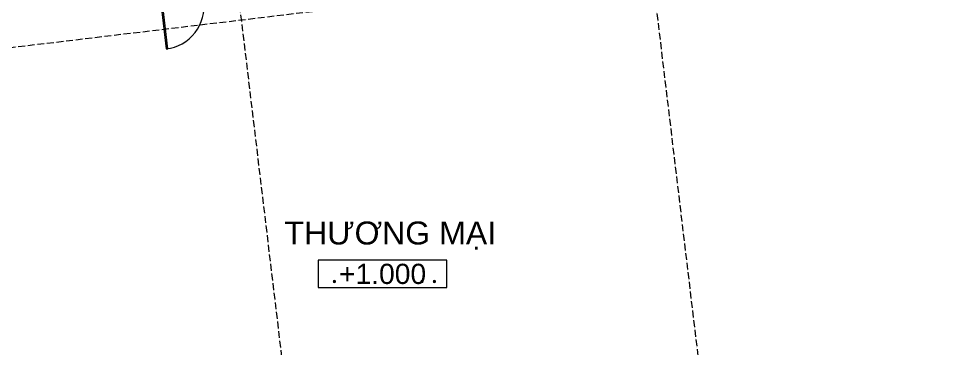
# Model space of a CAD drawing. Header units: millimetres. Extents: x -55734 to 162275, y 47779 to 197208.
# Drawn here: x 62458 to 82886, y 94811 to 101981 of the extents above; entities that cross this region are included whole.
import ezdxf
from ezdxf.enums import TextEntityAlignment as Align

# ---------------------------------------------------------------- set-up
doc = ezdxf.new("R2010")
doc.units = ezdxf.units.MM
doc.linetypes.add('Grid Line', pattern=[4.2, 3, -0.6, 0, -0.6])
for name, color, linetype, lineweight in [('CHU', 181, 'Continuous', 5), ('CUA', 31, 'Continuous', 9), ('KI-HIEU-1', 151, 'Continuous', 9), ('TRUC', 225, 'Continuous', 5)]:
    doc.layers.add(name, color=color, linetype=linetype, lineweight=lineweight)
doc.styles.add('Arial', font='Font - TrueType - Arial.ttf')
doc.styles.add('Arial_4', font='Font - TrueType - Arial.ttf', dxfattribs={"height": 4.8})

# ---------------------------------------------------------------- blocks, each defined once
blk = doc.blocks.new('CUA 1 CANH MO - 2 - Type 1000-1152409-MẶT BẰNG TẦNG 1')
at = {"layer": 'CUA', "lineweight": 5}
for p, q in [((-399, -102), (-399, 98)), ((-399, 98), (-349, 98)), ((-349, 98), (-349, -61)), ((551, 98), (601, 98)), ((551, -61), (551, 98)), ((601, 98), (601, -102)), ((-369, -102), (-399, -102)), ((-369, -61), (-369, -102)), ((-349, -61), (-369, -61)), ((571, -61), (551, -61)), ((571, -102), (571, -61)), ((601, -102), (571, -102))]:
    blk.add_line(p, q, dxfattribs=at)
at = {"layer": 'CUA'}
for p, q in [((-328, -102), (-368, -102)), ((-368, -102), (-368, -1040)), ((-328, -1040), (-328, -102)), ((-368, -1040), (-328, -1040))]:
    blk.add_line(p, q, dxfattribs=at)
at = {"layer": 'CUA', "lineweight": 5}
blk.add_arc((-368, -102), 938, 270, 0.5, dxfattribs=at)
blk = doc.blocks.new('*U52')
at = {"color": 7, "ltscale": 30, "true_color": 0xffffff, "insert": (520, 350), "char_height": 200, "attachment_point": 5, "bg_fill": 3, "box_fill_scale": 1.25, "bg_fill_color": 256, "bg_fill_true_color": 13158600, "bg_fill_transparency": 0}
blk.add_mtext('\\A1;.      ..', dxfattribs=at)
blk.add_lwpolyline([(-200, 200), (1200, 200), (1200, 500), (-200, 500)], close=True)
at = {"color": 7, "style": 'Arial'}
blk.add_attdef('±0.000', text='', height=220, dxfattribs=at).set_placement((500, 350), align=Align.MIDDLE)

msp = doc.modelspace()

# ---------------------------------------------------------------- linework, layer by layer
at = {"layer": 'TRUC', "linetype": 'Grid Line', "ltscale": 50}
for p, q in [((75074.4, 112734.5, 0), (79041.2, 79611.6, 0)), ((75074.4, 112734.5, 0), (79041.2, 79611.6, 0)), ((66138.3, 111664, 0), (70105.1, 78541.2, 0)), ((41585.1, 98876.3, 0), (106103, 106604.6, 0))]:
    msp.add_line(p, q, dxfattribs=at)

# ---------------------------------------------------------------- block references
at = {"layer": 'CUA', "rotation": 6.830649259234216}
msp.add_blockref('CUA 1 CANH MO - 2 - Type 1000-1152409-MẶT BẰNG TẦNG 1', (65907.9, 102400.8, 0), dxfattribs=at)
msp.add_blockref('CUA 1 CANH MO - 2 - Type 1000-1152409-MẶT BẰNG TẦNG 1', (65907.9, 102400.8, 0), dxfattribs=at)

# ---------------------------------------------------------------- texts
at = {"layer": 'CHU', "color": 7, "insert": (68240, 97568.8, 0), "char_height": 500, "width": 6815.48, "attachment_point": 1, "line_spacing_factor": 0.936439, "style": 'Arial_4'}
msp.add_mtext('THƯƠNG MẠI', dxfattribs=at)

# ---------------------------------------------------------------- next in the draw order: block references
at = {"layer": 'KI-HIEU-1', "linetype": 'ByBlock', "xscale": 2, "yscale": 2, "zscale": 2}
msp.add_blockref('*U52', (69377.8, 95729.4, 0), dxfattribs=at).add_auto_attribs({'±0.000': '+1.000'})

# ---------------------------------------------------------------- next in the draw order: linework, layer by layer
at = {"layer": 'TRUC', "linetype": 'Grid Line', "ltscale": 50}
msp.add_line((66138.3, 111664, 0), (70105.1, 78541.2, 0), dxfattribs=at)

doc.saveas('drawing.dxf')
